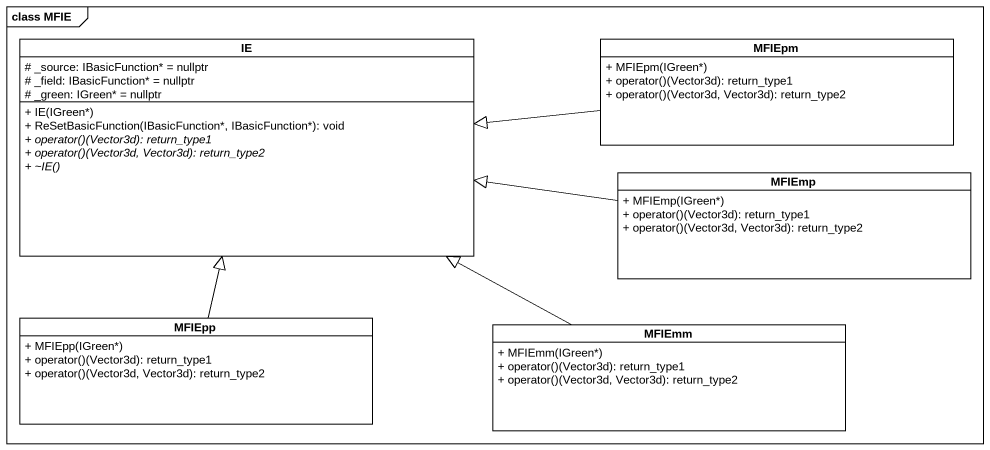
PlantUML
@startuml
mainframe class MFIE
hide circle
hide empty members
skinparam classAttributeIconSize 0
class IE {
  # _source: IBasicFunction* = nullptr
  # _field: IBasicFunction* = nullptr
  # _green: IGreen* = nullptr
  + IE(IGreen*)
  + ReSetBasicFunction(IBasicFunction*, IBasicFunction*): void
  {abstract} + operator()(Vector3d): return_type1
  {abstract} + operator()(Vector3d, Vector3d): return_type2
  {abstract} + ~IE()
}
class MFIEpm {
  + MFIEpm(IGreen*)
  + operator()(Vector3d): return_type1
  + operator()(Vector3d, Vector3d): return_type2
}
class MFIEmp {
  + MFIEmp(IGreen*)
  + operator()(Vector3d): return_type1
  + operator()(Vector3d, Vector3d): return_type2
}
class MFIEpp {
  + MFIEpp(IGreen*)
  + operator()(Vector3d): return_type1
  + operator()(Vector3d, Vector3d): return_type2
}
class MFIEmm {
  + MFIEmm(IGreen*)
  + operator()(Vector3d): return_type1
  + operator()(Vector3d, Vector3d): return_type2
}
MFIEpm -left-|> IE
MFIEmp -left-|> IE
MFIEpp -up-|> IE
MFIEmm -left-|> IE
@enduml
